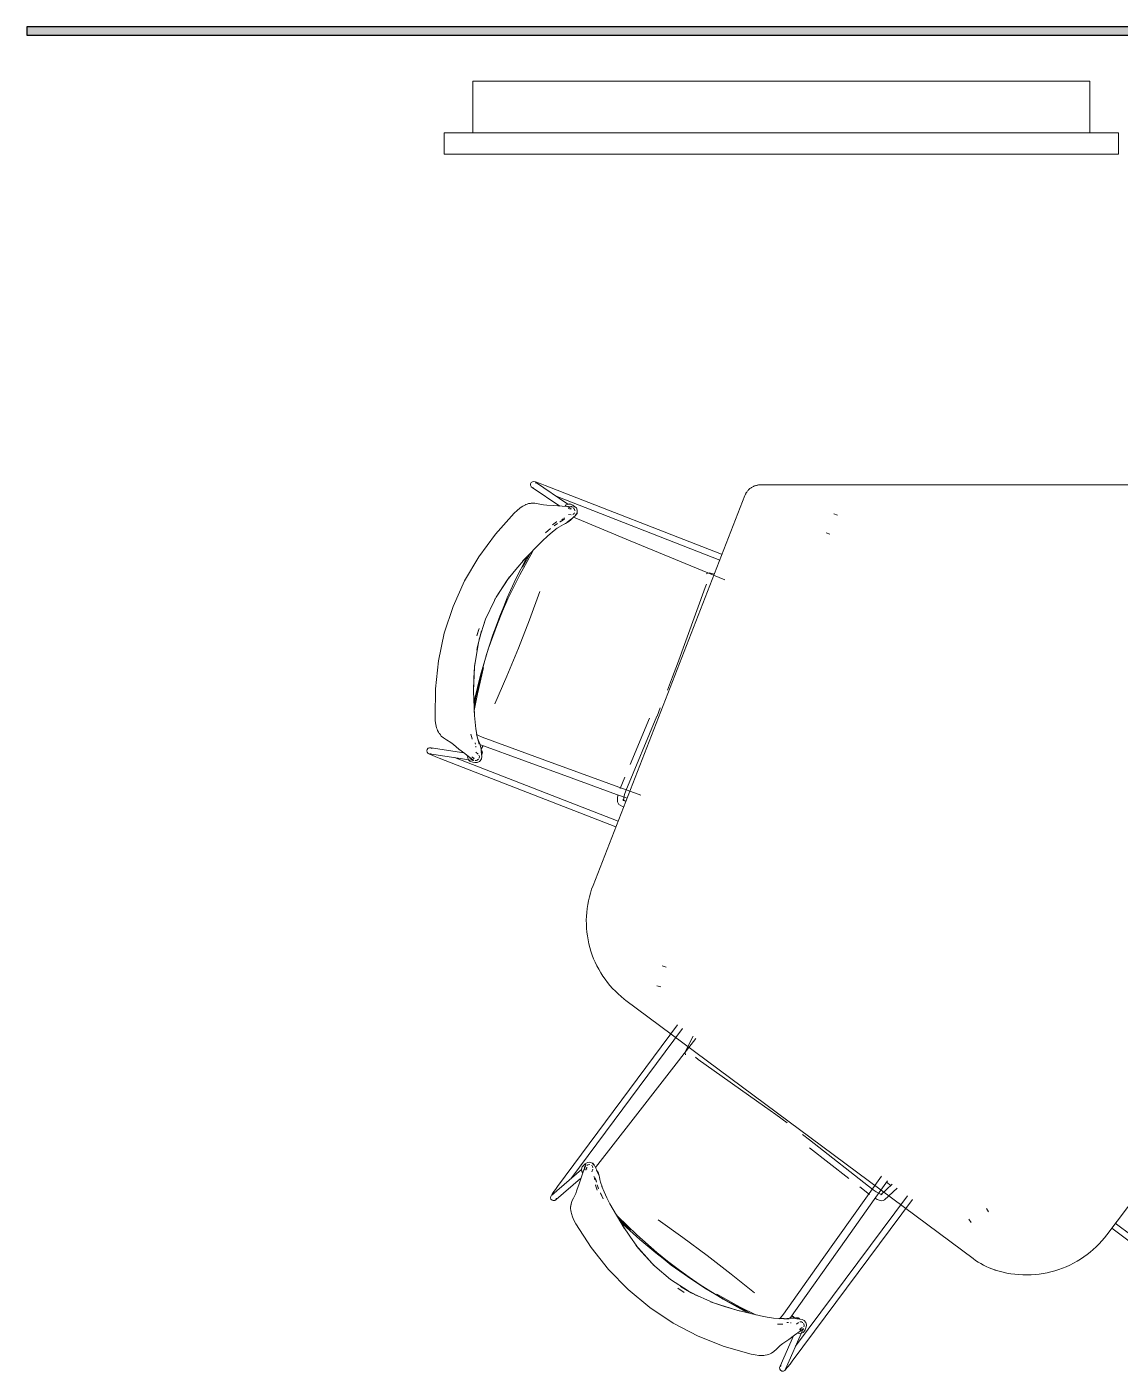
# Model space of a CAD drawing. Header units: millimetres. Extents: x 155927 to 317870, y -36033 to 97293.
# Drawn here: x 162753 to 164699, y 18613 to 21006 of the extents above; entities that cross this region are included whole.
import ezdxf

# ---------------------------------------------------------------- set-up
doc = ezdxf.new("R2010")
doc.units = ezdxf.units.MM
doc.header["$MEASUREMENT"] = 0
for name, color, linetype, lineweight in [('A-WALL-PATT', 7, 'CONTINUOUS', 9), ('E-ELEC-EQPM', 8, 'CONTINUOUS', 9), ('G-IMPT', 8, 'CONTINUOUS', 9), ('I-FURN', 8, 'CONTINUOUS', 9), ('I-WALL', 7, 'CONTINUOUS', 9)]:
    doc.layers.add(name, color=color, linetype=linetype, lineweight=lineweight)

msp = doc.modelspace()

# ---------------------------------------------------------------- hatches: boundary and pattern name
at = {"layer": 'A-WALL-PATT'}
msp.add_hatch(color=256, dxfattribs=at).paths.add_polyline_path([(169268.8, 20990.6), (169283.8, 20990.6), (169283.8, 21005.6), (162752.8, 21005.6), (162752.8, 20990.6), (169104.9, 20990.6)], flags=0)

# ---------------------------------------------------------------- linework, layer by layer
at = {"layer": 'E-ELEC-EQPM'}
for p, q in [((164645.1, 20909.1), (163546.7, 20909.1)), ((163546.7, 20909.1), (163546.7, 20817.2)), ((164645.1, 20909.1), (163546.7, 20909.1)), ((163546.7, 20909.1), (163546.7, 20817.2)), ((164645.1, 20817.2), (164645.1, 20909.1)), ((164645.1, 20817.2), (164645.1, 20909.1)), ((163546.7, 20817.2), (163495.9, 20817.2)), ((163495.9, 20817.2), (163495.9, 20779.1)), ((163495.9, 20817.2), (163495.9, 20779.1)), ((164695.9, 20817.2), (163495.9, 20817.2)), ((164695.9, 20817.2), (164645.1, 20817.2)), ((164695.9, 20779.1), (164695.9, 20817.2)), ((164695.9, 20779.1), (164695.9, 20817.2)), ((163495.9, 20779.1), (164695.9, 20779.1)), ((163495.9, 20779.1), (164695.9, 20779.1))]:
    msp.add_line(p, q, dxfattribs=at)
at = {"layer": 'G-IMPT'}
for p, q in [((163650.8, 20194.6), (163649.5, 20192.2)), ((163652.9, 20196.1), (163650.8, 20194.6)), ((163655.6, 20196.3), (163652.9, 20196.1)), ((163655.6, 20196.3), (163658, 20195.8)), ((163658, 20195.8), (163662.9, 20194.1)), ((163658, 20195.1), (163716, 20156.1)), ((163658, 20195.1), (163659.6, 20193.4)), ((163659.6, 20193.4), (163659.5, 20193.6)), ((163662.9, 20194.1), (163669.7, 20191.7)), ((163649.4, 20190), (163649.5, 20192.2)), ((163649.4, 20190), (163650.4, 20187.6)), ((163650.6, 20187.2), (163650.4, 20187.6)), ((163652.6, 20185.6), (163650.6, 20187.2)), ((163655, 20185.4), (163652.5, 20185.9)), ((163654.8, 20185.4), (163652.5, 20185.9)), ((163701.4, 20152.8), (163652.6, 20185.6)), ((163675.6, 20189.4), (163669.7, 20191.7)), ((163989.4, 20067.2), (163675.6, 20189.4)), ((163695, 20170.2), (163986.5, 20056.7)), ((163630.6, 20149.2), (163625.6, 20145.1)), ((163630.6, 20149.2), (163630.9, 20149.4)), ((163635.8, 20152.7), (163630.9, 20149.4)), ((163635.8, 20152.7), (163638.2, 20154)), ((163640.5, 20155.1), (163638.2, 20154)), ((163640.5, 20155.1), (163641.2, 20155.3)), ((163643.6, 20156.3), (163641.2, 20155.3)), ((163646, 20157), (163643.6, 20156.3)), ((163646, 20157), (163651.9, 20157.8)), ((163650.8, 20157.7), (163646, 20157)), ((163646, 20157), (163646.5, 20157)), ((163646.5, 20157), (163649.4, 20157.5)), ((163649.4, 20157.5), (163651.9, 20157.8)), ((163650.8, 20157.7), (163651.9, 20157.8)), ((163657.2, 20157.7), (163651.9, 20157.8)), ((163663.3, 20156.6), (163657.2, 20157.7)), ((163672.4, 20154.7), (163663.3, 20156.6)), ((163672.4, 20154.7), (163678.3, 20154.2)), ((163678.3, 20154.2), (163690.8, 20153.5)), ((163690.8, 20153.5), (163713, 20152.1)), ((163711.3, 20153.1), (163713.1, 20154.8)), ((163711.3, 20153.1), (163711.3, 20153)), ((163721.6, 20151.5), (163713, 20152.1)), ((163713.1, 20154.8), (163713.3, 20154.9)), ((163716, 20156.1), (163713.3, 20154.9)), ((163713.7, 20155.1), (163716, 20156.1)), ((163713.7, 20155.1), (163715.7, 20156)), ((163723.8, 20150.8), (163715.5, 20151.8)), ((163715.5, 20151.8), (163716.8, 20151.7)), ((163715.7, 20156), (163719.2, 20156.4)), ((163719.5, 20156.3), (163715.7, 20156)), ((163715.7, 20156), (163716, 20156.1)), ((163719.5, 20156.3), (163716, 20156.1)), ((163716.2, 20148.7), (163718.1, 20150.3)), ((163723.8, 20150.8), (163716.8, 20151.7)), ((163722.6, 20147.9), (163716.9, 20148.4)), ((163720.3, 20151.4), (163718.1, 20150.3)), ((163719.5, 20156.3), (163719.2, 20156.4)), ((163722.7, 20151.9), (163719.2, 20151.6)), ((163727.4, 20151), (163719.2, 20151.6)), ((163721.3, 20148.1), (163719.4, 20147.3)), ((163719.4, 20147.3), (163720.7, 20148)), ((163719.5, 20156.3), (163721.2, 20156)), ((163721.3, 20148.1), (163719.9, 20147.6)), ((163722.6, 20147.9), (163719.9, 20147.6)), ((163722.7, 20151.9), (163720.3, 20151.4)), ((163722.3, 20155.4), (163721.2, 20156)), ((163721.3, 20152.5), (163722.9, 20151.4)), ((163727.4, 20151), (163721.6, 20151.5)), ((163724.9, 20154.3), (163722.3, 20155.4)), ((163727.5, 20152.2), (163724.9, 20154.3)), ((163727.1, 20147.6), (163725.9, 20149)), ((163726, 20148.6), (163727.1, 20147.6)), ((163726.1, 20148.6), (163727.1, 20147.6)), ((163727.5, 20152.2), (163731, 20149.4)), ((163728.5, 20144.3), (163727.5, 20147.2)), ((163732.7, 20145.3), (163731, 20149.4)), ((163587.2, 20102.9), (163620.5, 20140.1)), ((163620.5, 20140.1), (163625.6, 20145.1)), ((163688.4, 20119.5), (163695.9, 20124.4)), ((163696.4, 20124.7), (163695.9, 20124.4)), ((163704.8, 20126.6), (163701.8, 20124.5)), ((163702.4, 20124.9), (163701.8, 20124.5)), ((163702.4, 20124.9), (163704.8, 20126.6)), ((163707, 20127.8), (163704.4, 20125.8)), ((163704.9, 20126.2), (163704.4, 20125.8)), ((163707.7, 20130), (163704.9, 20128.5)), ((163707, 20127.8), (163704.9, 20126.2)), ((163709.7, 20130.1), (163706.5, 20127.3)), ((163707, 20127.8), (163706.5, 20127.3)), ((163707, 20127.8), (163709.7, 20130.1)), ((163711.7, 20121.9), (163707.9, 20119.9)), ((163709, 20130.8), (163710.1, 20131.6)), ((163717.7, 20125.4), (163711.7, 20121.9)), ((163714.9, 20123.9), (163719.3, 20127.4)), ((163718.4, 20126.5), (163714.9, 20123.9)), ((163722, 20137), (163717, 20137.5)), ((163720.6, 20127.5), (163717.7, 20125.4)), ((163718.4, 20126.5), (163722.4, 20129.9)), ((163720, 20128), (163722.4, 20129.9)), ((163720.6, 20127.5), (163725.2, 20132.3)), ((163726.5, 20138.7), (163724.5, 20137.7)), ((163730.2, 20136.8), (163725.2, 20132.3)), ((163726, 20133), (163827, 20091)), ((163726.5, 20138.7), (163727.3, 20139.4)), ((163728, 20140.8), (163727.3, 20139.4)), ((163732.3, 20140.9), (163729.7, 20136.5)), ((163732.2, 20139.5), (163729.7, 20136.5)), ((163732.3, 20140.9), (163730.2, 20136.8)), ((163732.2, 20139.5), (163732.7, 20143.8)), ((163732.7, 20143.8), (163732.7, 20145.3)), ((163587.2, 20102.9), (163557.5, 20062.5)), ((163670.8, 20091.1), (163679.6, 20099)), ((163685.2, 20112.7), (163676.2, 20105.1)), ((163676.2, 20105.1), (163684.3, 20112)), ((163679.6, 20099), (163688.4, 20106.8)), ((163685.2, 20112.7), (163684.3, 20112)), ((163696.7, 20113.2), (163688.4, 20106.8)), ((163697.2, 20121.8), (163691.4, 20117.6)), ((163691.4, 20117.6), (163693.3, 20119)), ((163697.2, 20121.8), (163693.3, 20119)), ((163703.7, 20117.5), (163695.9, 20112.7)), ((163696.7, 20113.2), (163695.9, 20112.7)), ((163703.7, 20117.5), (163707.9, 20119.9)), ((163670.8, 20091.1), (163635.5, 20055)), ((163653.3, 20072.4), (163654.3, 20074)), ((163827, 20091), (163995.1, 20021.6)), ((163557.5, 20062.5), (163532.1, 20019.4)), ((163623.1, 20039.9), (163640.2, 20060.1)), ((163623.4, 20023), (163641.7, 20058.6)), ((163630.2, 20030.6), (163653.3, 20072.4)), ((163649.9, 20069.8), (163635.4, 20043.7)), ((163650, 20069.8), (163635.4, 20043.7)), ((163640.2, 20060.1), (163635.5, 20055)), ((163645.5, 20065.3), (163641.7, 20058.6)), ((163612.1, 20026.9), (163588.1, 19990.6)), ((163612.1, 20026.9), (163607.8, 20021)), ((163607.8, 20021), (163612.4, 20026.7)), ((163630.2, 20030.6), (163609.2, 19987.5)), ((163623.1, 20039.9), (163612.4, 20026.7)), ((163962.2, 20031.9), (163964.8, 20033)), ((163964.8, 20033), (163967.3, 20033.6)), ((163976.8, 20031.7), (163967.3, 20033.6)), ((163511.5, 19973.8), (163532.1, 20019.4)), ((163607.8, 20021), (163588.1, 19990.6)), ((163588.4, 19990.4), (163607.8, 20021)), ((163623.4, 20023), (163608, 19989.3)), ((163960.1, 20007.7), (163910.8, 19872)), ((163960.1, 20007.7), (163962.6, 20013.6)), ((163585.2, 19984.8), (163569.5, 19951.3)), ((163585.1, 19984.9), (163588.4, 19990.4)), ((163585.1, 19984.9), (163586.7, 19988)), ((163585.2, 19984.8), (163587, 19988.6)), ((163609.2, 19987.5), (163599.6, 19965.4)), ((163601.8, 19974.2), (163608, 19989.3)), ((163666.1, 20000.5), (163647.4, 19950)), ((163511.5, 19973.8), (163495.8, 19926.4)), ((163588.1, 19939.1), (163594.6, 19956.8)), ((163590.6, 19943.1), (163599.6, 19965.4)), ((163601.8, 19974.2), (163594.6, 19956.8)), ((163553.6, 19922), (163557.8, 19934.9)), ((163556.8, 19931.7), (163553.6, 19922)), ((163556.6, 19909.8), (163562.2, 19930.8)), ((163569.5, 19951.3), (163558.2, 19916)), ((163562.2, 19930.8), (163559.5, 19920.8)), ((163569.5, 19951.3), (163566.9, 19944.3)), ((163569.5, 19951.3), (163566.9, 19944.3)), ((163582.1, 19920.5), (163590.6, 19943.1)), ((163582.5, 19923.8), (163588.1, 19939.1)), ((163627.8, 19899.6), (163647.4, 19950)), ((163485.4, 19877.4), (163495.8, 19926.4)), ((163556.6, 19909.8), (163549.8, 19866.8)), ((163553.9, 19896), (163557, 19909.9)), ((163556.6, 19909.8), (163559.5, 19920.8)), ((163557, 19909.9), (163559.5, 19920.8)), ((163558.2, 19916), (163559.5, 19920.8)), ((163571, 19888.5), (163582.5, 19923.8)), ((163574.3, 19897.8), (163582.1, 19920.5)), ((163553.9, 19896), (163555.3, 19903.1)), ((163560.4, 19849.9), (163571, 19888.5)), ((163574.3, 19897.8), (163560.5, 19851.8)), ((163627.8, 19899.6), (163607.3, 19849.7)), ((163485.4, 19877.4), (163480, 19827.6)), ((163548, 19823.3), (163549.8, 19866.8)), ((163549.8, 19866.8), (163548.4, 19846.2)), ((163548.4, 19846.2), (163549.9, 19866.7)), ((163549.8, 19866.8), (163550.4, 19872.2)), ((163550.4, 19872.2), (163549.9, 19866.7)), ((163554.8, 19818.9), (163565.9, 19865.2)), ((163565.9, 19865.2), (163554.8, 19818.8)), ((163910.8, 19872), (163902.1, 19848.7)), ((163548, 19823.3), (163548.4, 19846.2)), ((163548, 19823.3), (163548.4, 19846.2)), ((163560.5, 19851.8), (163549.3, 19805.4)), ((163551.7, 19811.3), (163560.4, 19849.9)), ((163586.1, 19800.9), (163607.3, 19849.7)), ((163902.1, 19848.7), (163893.2, 19825.2)), ((163480, 19827.6), (163479.4, 19777.5)), ((163548, 19817.1), (163548, 19823.3)), ((163548, 19817.1), (163548, 19823.3)), ((163548, 19823.3), (163549.5, 19779.8)), ((163551.7, 19811.3), (163548.9, 19796.2)), ((163554.8, 19818.9), (163549.2, 19788.6)), ((163549.2, 19788.6), (163554.8, 19818.8)), ((163549.3, 19805.4), (163548.7, 19802.2)), ((163549.1, 19790), (163549.5, 19779.8)), ((163549.1, 19790), (163549.6, 19779.8)), ((163874.6, 19778.9), (163880.5, 19793.5)), ((163479.4, 19777.5), (163479.8, 19770.6)), ((163479.8, 19770.6), (163480.7, 19764.2)), ((163480.8, 19763.8), (163480.7, 19764.2)), ((163480.8, 19763.8), (163482.1, 19758.1)), ((163550.7, 19768), (163549.6, 19779.8)), ((163550.7, 19768), (163552, 19756.3)), ((163819.1, 19645.6), (163874.4, 19778.8)), ((163819.1, 19645.9), (163874.4, 19778.8)), ((163827, 19692.8), (163861.1, 19774.9)), ((163482.1, 19758.1), (163483, 19755.5)), ((163484, 19753.1), (163483, 19755.5)), ((163485.5, 19750.2), (163484, 19753.1)), ((163486.8, 19748), (163485.5, 19750.2)), ((163486.8, 19748), (163487.1, 19747.7)), ((163487.1, 19747.7), (163488.9, 19745.3)), ((163490.6, 19743.4), (163488.9, 19745.3)), ((163490.6, 19743.4), (163494.5, 19739.9)), ((163499.7, 19736.7), (163494.5, 19739.9)), ((163545.5, 19738.2), (163543.3, 19747)), ((163552, 19756.3), (163553.7, 19746)), ((163553.3, 19746.4), (163555.7, 19744.8)), ((163555.9, 19738.1), (163553.5, 19746.9)), ((163553.5, 19746.9), (163553.7, 19746)), ((163555.7, 19744.8), (163563.4, 19741.3)), ((163563.4, 19741.3), (163675.1, 19700.7)), ((163465.5, 19719.7), (163464.8, 19717.1)), ((163465.5, 19714.5), (163464.8, 19717.1)), ((163465.5, 19719.7), (163466.9, 19721.4)), ((163467.4, 19721.6), (163466.9, 19721.4)), ((163467.4, 19721.6), (163469.7, 19722.6)), ((163469.7, 19722.6), (163469.3, 19722.5)), ((163472.3, 19722.5), (163469.7, 19722.6)), ((163474.2, 19721), (163472, 19722.3)), ((163474, 19721.2), (163472, 19722.3)), ((163472.3, 19722.5), (163530.6, 19713.6)), ((163499.7, 19736.7), (163507.8, 19731.8)), ((163507.8, 19731.8), (163512.4, 19728.2)), ((163522.1, 19720.3), (163512.4, 19728.2)), ((163532.4, 19712.1), (163522.1, 19720.3)), ((163545.7, 19737.7), (163545.5, 19738.2)), ((163550.8, 19731.5), (163551, 19730.8)), ((163551.4, 19728.9), (163551, 19730.8)), ((163551.8, 19725.3), (163551.8, 19723.8)), ((163557.8, 19729), (163555.6, 19738.7)), ((163557.4, 19733.5), (163555.6, 19738.7)), ((163557.8, 19729), (163555.9, 19738.1)), ((163557.4, 19733.5), (163558.9, 19729.4)), ((163561, 19722.8), (163558.9, 19729.4)), ((163558.9, 19728.4), (163721.5, 19669.2)), ((163561.7, 19719.2), (163561, 19722.8)), ((163561.6, 19719.6), (163564.6, 19726.3)), ((163561.6, 19719.6), (163564.6, 19726.3)), ((163564.9, 19726.2), (163561.7, 19718.8)), ((163561.7, 19719.2), (163562, 19713.9)), ((163562.8, 19706.7), (163561.8, 19716.1)), ((163562, 19713.9), (163561.8, 19716.1)), ((163467.2, 19712.5), (163465.5, 19714.5)), ((163469.4, 19711.3), (163467.2, 19712.5)), ((163474.1, 19709.2), (163469.4, 19711.3)), ((163469.8, 19711.8), (163472.2, 19712)), ((163543.8, 19700.6), (163469.8, 19711.8)), ((163471.9, 19711.9), (163472.2, 19712)), ((163480.8, 19706.4), (163474.1, 19709.2)), ((163480.8, 19706.4), (163486.6, 19704.1)), ((163801.4, 19581.5), (163486.6, 19704.1)), ((163805.4, 19591.7), (163513.9, 19705.1)), ((163541.9, 19704.3), (163532.4, 19712.1)), ((163537.5, 19706.7), (163537.5, 19706.8)), ((163537.7, 19704.2), (163537.5, 19706.8)), ((163537.5, 19706.8), (163537.7, 19704)), ((163537.5, 19706.7), (163537.7, 19704)), ((163537.7, 19704.2), (163537.7, 19704)), ((163538.8, 19701.6), (163537.7, 19704)), ((163538.8, 19701.6), (163538.9, 19701.3)), ((163541.1, 19698.9), (163538.9, 19701.3)), ((163541.4, 19698.8), (163541.1, 19698.9)), ((163546.2, 19700.9), (163541.4, 19704.8)), ((163548.3, 19699.9), (163541.4, 19704.8)), ((163541.4, 19698.8), (163542.8, 19697.9)), ((163541.9, 19704.3), (163548.3, 19699.9)), ((163546.7, 19696.6), (163542.8, 19697.9)), ((163544.3, 19702.4), (163546.2, 19700.9)), ((163544.3, 19702.4), (163546.7, 19699.9)), ((163549.4, 19702.9), (163544.8, 19706.4)), ((163545.3, 19701.8), (163546.7, 19699.9)), ((163547.2, 19700.1), (163545.3, 19700.4)), ((163546.7, 19696.6), (163550, 19696.4)), ((163547.6, 19704.9), (163548.2, 19703.6)), ((163547.6, 19704.9), (163547.9, 19704.1)), ((163549.4, 19702.9), (163547.8, 19704.6)), ((163548.2, 19703.6), (163547.8, 19704.6)), ((163554.5, 19696.1), (163550, 19696.4)), ((163551, 19699.9), (163552.8, 19700.1)), ((163551.5, 19700.1), (163552.8, 19700.1)), ((163556.2, 19711.4), (163552.3, 19714.4)), ((163556.5, 19701.8), (163553.5, 19700.1)), ((163554.5, 19696.1), (163558.6, 19698)), ((163555.2, 19701.2), (163556.9, 19702.3)), ((163555.2, 19701.2), (163555.8, 19701.5)), ((163556.9, 19702.3), (163555.8, 19701.5)), ((163558.4, 19707.1), (163557.6, 19709.4)), ((163558.1, 19703.9), (163558.2, 19704.5)), ((163558.5, 19706.4), (163558.2, 19704.5)), ((163558.4, 19707.1), (163558.5, 19706.4)), ((163558.6, 19698), (163559.5, 19699.1)), ((163559.5, 19699.1), (163562.1, 19702.6)), ((163562.8, 19706.7), (163562.1, 19702.6)), ((163846, 19638), (163675.1, 19700.7)), ((163802.7, 19639.5), (163721.5, 19669.2)), ((163809.1, 19649.9), (163817.6, 19670.4)), ((163819.1, 19645.6), (163817, 19639.6)), ((163821.6, 19632.6), (163802.7, 19639.5)), ((163804.5, 19634.5), (163804.2, 19628.6)), ((163804.2, 19628.6), (163804.3, 19626.3)), ((163805.5, 19623.8), (163804.3, 19626.3)), ((163805.5, 19638.6), (163804.5, 19634.5)), ((163806.9, 19621.6), (163805.5, 19623.8)), ((163806.9, 19621.6), (163815.4, 19616.5)), ((163813.7, 19630.2), (163815.2, 19628.6)), ((163813.7, 19630.2), (163819.4, 19626.8)), ((163815.2, 19628.6), (163814.4, 19630.3)), ((163815, 19628), (163814.4, 19630.3)), ((163815.3, 19632.8), (163815, 19628)), ((163817, 19639.6), (163815.3, 19632.8)), ((163911.3, 19229.2), (163697.3, 18941.5)), ((163721, 18955.1), (163920.1, 19222.7)), ((163832.3, 19061.5), (163943.8, 19205.1)), ((163938.7, 19208.9), (163924.9, 19181.5)), ((163924.8, 19178.9), (163924.9, 19181.5)), ((163925.1, 19176.1), (163924.8, 19178.9)), ((163948, 19167.7), (163942.9, 19171.6)), ((163948, 19167.7), (164065.7, 19084.2)), ((164065.7, 19084.2), (164085.9, 19069.6)), ((164085.9, 19069.6), (164106.1, 19054.8)), ((163765, 18975.2), (163832.3, 19061.5)), ((164145.9, 19024.5), (164133.4, 19034.2)), ((164259.7, 18935.8), (164146, 19024.4)), ((164259.4, 18935.8), (164146, 19024.4)), ((164216.2, 18955.9), (164146.1, 19010.5)), ((163740.8, 18975.1), (163740.1, 18971.3)), ((163740.8, 18975.1), (163740.1, 18971.6)), ((163740.1, 18971.3), (163740.7, 18974.8)), ((163740.8, 18975.1), (163740.7, 18974.8)), ((163740.8, 18975.1), (163741.6, 18976.6)), ((163742.4, 18977.6), (163741.6, 18976.6)), ((163744.2, 18979.7), (163742.4, 18977.6)), ((163746, 18975.8), (163743.2, 18967.7)), ((163747.3, 18977.8), (163744.1, 18970)), ((163746.9, 18981.7), (163744.2, 18979.7)), ((163747.3, 18977.8), (163744.6, 18971.2)), ((163745, 18975.8), (163746.5, 18977)), ((163748.1, 18981.3), (163745.3, 18973.6)), ((163746, 18977), (163745.3, 18973.6)), ((163746, 18977), (163745.8, 18974.6)), ((163745.8, 18974.6), (163746.2, 18972.1)), ((163748.1, 18981.3), (163746, 18975.8)), ((163746.9, 18981.7), (163750.6, 18984.3)), ((163749.8, 18975.8), (163747.8, 18970.5)), ((163749.2, 18974.7), (163749.3, 18973.2)), ((163749.2, 18974.7), (163749.5, 18972.6)), ((163749.5, 18972.6), (163749.2, 18974)), ((163749.8, 18975.8), (163749.3, 18973.2)), ((163751.2, 18980.1), (163749.6, 18979.2)), ((163750.1, 18979.4), (163751.2, 18980.1)), ((163755, 18984.9), (163750.6, 18984.3)), ((163754.8, 18980.6), (163751.8, 18980.4)), ((163756.4, 18984.5), (163755, 18984.9)), ((163760.4, 18982.9), (163756.4, 18984.5)), ((163758.1, 18979.1), (163759.2, 18978.1)), ((163759.1, 18983.3), (163762.6, 18979.7)), ((163759.1, 18983.3), (163762.5, 18980.2)), ((163759.7, 18977.1), (163759.2, 18978.1)), ((163759.7, 18977.1), (163760.1, 18974.9)), ((163760.4, 18982.9), (163762.6, 18979.7)), ((163762.5, 18980.2), (163765.5, 18974.2)), ((163768.9, 18968.5), (163765.5, 18974.2)), ((163687.2, 18926.1), (163740.2, 18971.6)), ((163738.6, 18955.9), (163694.9, 18918.3)), ((163736, 18946.6), (163743.2, 18967.7)), ((163740.5, 18969.1), (163740.1, 18971.6)), ((163740.1, 18971.3), (163740.1, 18971.6)), ((163740.1, 18971.6), (163740.5, 18968.7)), ((163740.5, 18969.1), (163740.1, 18971.3)), ((163740.6, 18968.5), (163740.5, 18968.7)), ((163741.8, 18966.3), (163740.6, 18968.5)), ((163741.8, 18966.3), (163741.9, 18966.2)), ((163744.1, 18970), (163744.6, 18971.2)), ((163760.2, 18972.4), (163758.4, 18967.7)), ((163762.7, 18958.2), (163762.2, 18959.5)), ((163763.1, 18956.7), (163763.8, 18953.6)), ((163765.1, 18955.4), (163763.5, 18958.7)), ((163763.5, 18958.7), (163765.3, 18954.8)), ((163765.1, 18955.4), (163765.3, 18954.8)), ((163765.1, 18955.4), (163766, 18953)), ((163765.1, 18955.4), (163766.2, 18952.4)), ((163766.6, 18950.2), (163765.6, 18953)), ((163765.6, 18953), (163766.8, 18949.6)), ((163766, 18953), (163766.2, 18952.4)), ((163766.6, 18950.2), (163766.8, 18949.6)), ((163769.3, 18966), (163767.1, 18970.8)), ((163770.9, 18962), (163767.1, 18970.8)), ((163768.9, 18968.5), (163770.2, 18965.1)), ((163769.3, 18966), (163770.9, 18962)), ((163770.2, 18965.1), (163772, 18958.4)), ((163772, 18958.4), (163772.8, 18954.2)), ((163774, 18949.5), (163772.8, 18954.2)), ((163774, 18949.5), (163776.7, 18940.8)), ((164274.1, 18959.7), (164168.4, 18811.4)), ((164284.9, 18951.7), (164261.2, 18918.3)), ((164291.1, 18943.5), (164283, 18949.5)), ((163685.3, 18924), (163686.5, 18926.2)), ((163686.5, 18926.2), (163689.4, 18930.5)), ((163687.2, 18926.1), (163689.2, 18927.1)), ((163689.2, 18927.1), (163689, 18927.1)), ((163689.4, 18930.5), (163693.6, 18936.4)), ((163697.3, 18941.5), (163693.6, 18936.4)), ((163729.9, 18929.2), (163725.7, 18920.9)), ((163729.9, 18929.2), (163731.9, 18934.8)), ((163731.9, 18934.8), (163736, 18946.6)), ((163765.2, 18944.5), (163765.3, 18943.9)), ((163768.1, 18935.3), (163765.3, 18943.9)), ((163768.3, 18944.4), (163770.7, 18937.7)), ((163768.3, 18944.4), (163769.9, 18939.9)), ((163770.7, 18937.7), (163769.9, 18939.9)), ((163773.8, 18930.4), (163778.8, 18919.8)), ((163773.8, 18930.4), (163774.2, 18929.4)), ((163778.8, 18919.8), (163774.2, 18929.4)), ((163776.4, 18941.6), (163776.7, 18940.8)), ((163776.4, 18941.6), (163780.4, 18932)), ((163785.5, 18921.4), (163780.4, 18932)), ((164252.9, 18927.2), (164235.4, 18940.9)), ((164259.7, 18935.8), (164264.9, 18932.1)), ((164264.9, 18932.1), (164271, 18928.7)), ((164271, 18928.7), (164275.6, 18927.2)), ((164273.1, 18926.5), (164293.2, 18945.5)), ((164273.1, 18926.5), (164275, 18927.5)), ((164275, 18927.5), (164273.2, 18927.1)), ((164275.6, 18927.2), (164273.2, 18927.1)), ((164279.6, 18917.6), (164302.1, 18938.9)), ((163685.3, 18924), (163684.9, 18921.4)), ((163684.9, 18921.4), (163685.7, 18918.9)), ((163685.7, 18918.9), (163687.7, 18917.1)), ((163689.8, 18916.4), (163687.7, 18917.1)), ((163689.8, 18916.4), (163692.4, 18916.7)), ((163692.8, 18916.8), (163692.4, 18916.7)), ((163694.9, 18918.3), (163692.8, 18916.8)), ((163695.7, 18920.6), (163694.6, 18918.3)), ((163695.7, 18920.3), (163694.6, 18918.3)), ((163720.7, 18904.3), (163721.5, 18910.3)), ((163721.3, 18909.2), (163720.7, 18904.3)), ((163720.7, 18904.3), (163720.8, 18904.8)), ((163720.7, 18904.3), (163720.8, 18901.9)), ((163720.8, 18904.8), (163721.1, 18907.8)), ((163720.8, 18901.9), (163721.1, 18899.3)), ((163721.1, 18907.8), (163721.5, 18910.3)), ((163721.3, 18909.2), (163721.5, 18910.3)), ((163723, 18915.4), (163721.5, 18910.3)), ((163725.7, 18920.9), (163723, 18915.4)), ((163790.8, 18910.8), (163785.5, 18921.4)), ((163790.8, 18910.8), (163816.2, 18867.2)), ((164329.2, 18918.4), (164115.2, 18630.6)), ((164320.5, 18924.9), (164121.4, 18657.2)), ((164261.2, 18918.3), (164211.1, 18847.8)), ((164262.9, 18920.7), (164266.5, 18918.7)), ((164266.5, 18918.7), (164272.1, 18916.8)), ((164272.1, 18916.8), (164274.4, 18916.3)), ((164277.1, 18916.8), (164274.4, 18916.3)), ((164279.6, 18917.6), (164277.1, 18916.8)), ((163721.1, 18898.6), (163721.1, 18899.3)), ((163721.1, 18898.6), (163721.5, 18896)), ((163722.1, 18893.4), (163721.5, 18896)), ((163722.1, 18893.4), (163724, 18887.8)), ((163724.2, 18887.4), (163724, 18887.8)), ((163724.2, 18887.4), (163726.8, 18881.5)), ((163730.2, 18875.3), (163726.8, 18881.5)), ((163804.2, 18888.9), (163802.4, 18890.9)), ((163838.4, 18855.6), (163804.2, 18888.9)), ((163805.8, 18885.1), (163827.2, 18864.1)), ((163805.8, 18885.1), (163827.2, 18864.1)), ((163809, 18879.6), (163814.5, 18874.1)), ((163876.9, 18882.2), (163920.7, 18850.9)), ((163757.3, 18833.3), (163730.2, 18875.3)), ((163827.6, 18851.3), (163812.6, 18873.1)), ((163812.6, 18873.1), (163816.2, 18867.2)), ((163843.9, 18847.1), (163814.5, 18874.1)), ((163838.4, 18855.6), (163874.4, 18824)), ((164684, 18867.4), (164964.4, 18656.1)), ((164950.9, 18679.9), (164690.3, 18876.3)), ((163757.3, 18833.3), (163788.4, 18794)), ((163827.6, 18851.3), (163837.5, 18837.4)), ((163837.2, 18837.2), (163841.7, 18831.5)), ((163837.2, 18837.2), (163865.8, 18804.4)), ((163841.7, 18831.5), (163837.5, 18837.4)), ((163866.1, 18804.7), (163841.7, 18831.5)), ((163841.7, 18831.5), (163865.8, 18804.4)), ((163843.9, 18847.1), (163872.4, 18823.3)), ((163964.1, 18818.6), (163920.7, 18850.9)), ((164110.9, 18706.8), (164211.1, 18847.8)), ((163885.3, 18813.3), (163872.4, 18823.3)), ((163874.4, 18824), (163893.2, 18808.9)), ((163885.3, 18813.3), (163900.1, 18801.7)), ((163912.3, 18794.2), (163893.2, 18808.9)), ((163964.1, 18818.6), (164006.8, 18785.6)), ((164099.6, 18714.5), (164168.4, 18811.4)), ((163788.4, 18794), (163823.2, 18758)), ((163870.5, 18800), (163866.1, 18804.7)), ((163870.6, 18800.1), (163866.6, 18803.7)), ((163870.5, 18800), (163868, 18802.4)), ((163870.6, 18800.1), (163898.8, 18776.1)), ((163915.5, 18790.8), (163900.1, 18801.7)), ((163931.8, 18780.1), (163912.3, 18794.2)), ((163928.8, 18781.3), (163915.5, 18790.8)), ((164048.2, 18752.2), (164006.8, 18785.6)), ((163898.8, 18776.1), (163929.8, 18755.9)), ((163898.8, 18776.1), (163904.9, 18771.7)), ((163898.8, 18776.1), (163904.9, 18771.7)), ((163922.8, 18753), (163911.5, 18760.5)), ((163914.3, 18758.6), (163922.8, 18753)), ((163935.4, 18752.6), (163916.6, 18763.6)), ((163916.6, 18763.6), (163925.5, 18758.4)), ((163929.8, 18755.9), (163925.5, 18758.4)), ((163935.4, 18752.6), (163925.5, 18758.4)), ((163935.4, 18753.1), (163925.5, 18758.4)), ((163959.8, 18760.9), (163928.8, 18781.3)), ((163951.7, 18766.5), (163931.8, 18780.1)), ((163951.7, 18766.5), (163992.3, 18741.1)), ((163994.1, 18740.5), (163959.8, 18760.9)), ((163861.7, 18726.2), (163823.2, 18758)), ((163947.9, 18746.4), (163935.4, 18753.1)), ((163935.4, 18752.6), (163975, 18734.7)), ((163947.9, 18746.4), (163941.4, 18749.6)), ((163975, 18734.7), (163970, 18736.6)), ((163970, 18736.6), (163975.1, 18734.8)), ((164016.5, 18721.4), (163975, 18734.7)), ((163975, 18734.7), (163994.5, 18727.9)), ((163994.5, 18727.9), (163975.1, 18734.8)), ((164022.6, 18726.8), (163980.9, 18749.8)), ((163980.9, 18749.8), (164022.7, 18726.8)), ((163992.3, 18741.1), (164034.1, 18718)), ((164029.1, 18721.8), (163994.1, 18740.5)), ((163861.7, 18726.2), (163903.3, 18698.5)), ((164016.5, 18721.4), (163994.5, 18727.9)), ((164016.5, 18721.5), (163994.5, 18727.9)), ((164022.4, 18719.7), (164016.5, 18721.5)), ((164022.4, 18719.7), (164016.5, 18721.4)), ((164016.5, 18721.4), (164058.9, 18711.4)), ((164022.6, 18726.8), (164050.3, 18713.4)), ((164050.3, 18713.4), (164022.7, 18726.8)), ((164029.1, 18721.8), (164042.9, 18715.1)), ((164034.1, 18718), (164037, 18716.5)), ((164048.9, 18713.7), (164058.9, 18711.4)), ((164048.9, 18713.7), (164058.9, 18711.4)), ((164070.5, 18709.3), (164058.9, 18711.4)), ((164094.3, 18708), (164099.6, 18714.5)), ((164120.1, 18707.1), (164114.4, 18711.7)), ((164114.6, 18712), (164120.9, 18706.9)), ((164120, 18707.1), (164115.2, 18711)), ((163947.7, 18675.5), (163903.3, 18698.5)), ((164070.5, 18709.3), (164082.2, 18707.5)), ((164082.2, 18707.5), (164092.6, 18706.4)), ((164097.9, 18696.5), (164088.9, 18696.7)), ((164100.8, 18706.5), (164091.7, 18706.5)), ((164091.7, 18706.5), (164092.6, 18706.4)), ((164092, 18706.1), (164094.3, 18708)), ((164098.5, 18696.5), (164097.9, 18696.5)), ((164105.6, 18706.7), (164100.1, 18706.3)), ((164110.1, 18705.9), (164100.1, 18706.3)), ((164110.1, 18705.9), (164100.8, 18706.5)), ((164105.6, 18706.7), (164109.9, 18707.1)), ((164105.8, 18699.8), (164106.5, 18699.8)), ((164108.4, 18699.7), (164106.5, 18699.8)), ((164116.8, 18707.3), (164109.9, 18707.1)), ((164112, 18699.2), (164113.4, 18698.8)), ((164120.5, 18707), (164116.8, 18707.3)), ((164120.5, 18707), (164125.7, 18705.9)), ((164126.6, 18699.7), (164122.7, 18696.7)), ((164132.9, 18704.8), (164123.5, 18706.3)), ((164125.7, 18705.9), (164123.5, 18706.3)), ((164133, 18690.8), (164128.4, 18687.3)), ((164128.8, 18686.6), (164130.4, 18686.4)), ((164131.3, 18700.7), (164128.9, 18700.5)), ((164135.5, 18689), (164129.1, 18683.6)), ((164134, 18687.2), (164129.1, 18683.6)), ((164129.6, 18684), (164135.5, 18689)), ((164130.5, 18689.7), (164132, 18689.9)), ((164130.5, 18689.7), (164131.5, 18689.7)), ((164133, 18690.8), (164130.9, 18689.7)), ((164132, 18689.9), (164130.9, 18689.7)), ((164131.3, 18700.7), (164132, 18700.6)), ((164132, 18700.6), (164133.8, 18699.8)), ((164132.1, 18685.9), (164135.2, 18687.5)), ((164132.1, 18685.9), (164134, 18687.2)), ((164132.9, 18686.6), (164132.2, 18686.5)), ((164132.9, 18704.8), (164136.6, 18703)), ((164132.9, 18686.6), (164135.2, 18687.5)), ((164134.3, 18699.5), (164133.8, 18699.8)), ((164135.1, 18688), (164134.3, 18686.2)), ((164136.2, 18696), (164135.5, 18697.9)), ((164135.5, 18697.9), (164136, 18696.6)), ((164135.9, 18697.4), (164136.7, 18694.1)), ((164136.2, 18696), (164136, 18696.6)), ((164138.3, 18686.6), (164136.1, 18683.2)), ((164136.2, 18692.2), (164136.6, 18693.4)), ((164136.2, 18691.6), (164136.6, 18693.4)), ((164139.3, 18699.6), (164136.6, 18703)), ((164138.3, 18686.6), (164139.4, 18689.8)), ((164140.1, 18698.4), (164139.3, 18699.6)), ((164140.9, 18694), (164139.4, 18689.8)), ((164140.9, 18694), (164140.1, 18698.4)), ((163947.7, 18675.5), (163994.3, 18657)), ((164093.7, 18621.7), (164117.7, 18675.6)), ((164109, 18669.2), (164098.8, 18661.9)), ((164133.9, 18685.3), (164103.3, 18616.5)), ((164119.6, 18676.9), (164109, 18669.2)), ((164129.6, 18684), (164119.6, 18676.9)), ((164126.1, 18680.4), (164126, 18680.5)), ((164128.6, 18679.9), (164126, 18680.5)), ((164126, 18680.5), (164128.8, 18679.9)), ((164126.1, 18680.4), (164128.8, 18679.9)), ((164128.6, 18679.9), (164128.8, 18679.9)), ((164131.4, 18680.3), (164128.8, 18679.9)), ((164131.4, 18680.3), (164131.7, 18680.3)), ((164134.6, 18681.8), (164131.7, 18680.3)), ((164134.8, 18682), (164134.6, 18681.8)), ((164134.8, 18682), (164136.1, 18683.2)), ((163994.3, 18657), (164042.5, 18643.2)), ((164042.5, 18643.2), (164049.3, 18641.7)), ((164049.3, 18641.7), (164055.7, 18640.8)), ((164056, 18640.8), (164055.7, 18640.8)), ((164056, 18640.8), (164061.9, 18640.6)), ((164061.9, 18640.6), (164064.6, 18640.8)), ((164067.2, 18641.1), (164064.6, 18640.8)), ((164070.5, 18641.8), (164067.2, 18641.1)), ((164072.8, 18642.4), (164070.5, 18641.8)), ((164072.8, 18642.4), (164073.3, 18642.6)), ((164073.3, 18642.6), (164076.1, 18643.8)), ((164078.4, 18644.9), (164076.1, 18643.8)), ((164078.4, 18644.9), (164082.8, 18647.8)), ((164087.2, 18651.9), (164082.8, 18647.8)), ((164087.2, 18651.9), (164094.1, 18658.4)), ((164094.1, 18658.4), (164098.8, 18661.9)), ((164093.7, 18621.7), (164092.8, 18619.2)), ((164093.2, 18616.7), (164092.8, 18619.2)), ((164092.8, 18619.2), (164092.9, 18618.8)), ((164093.2, 18616.7), (164093.3, 18616.3)), ((164094.6, 18614.4), (164093.3, 18616.3)), ((164095.6, 18623.1), (164093.7, 18621.4)), ((164095.4, 18623), (164093.7, 18621.4)), ((164103.6, 18615.9), (164101.9, 18614.2)), ((164103.3, 18616.5), (164103.7, 18618.8)), ((164106.9, 18619.9), (164103.6, 18615.9)), ((164103.8, 18618.5), (164103.7, 18618.8)), ((164111.4, 18625.6), (164106.9, 18619.9)), ((164111.4, 18625.6), (164115.2, 18630.6)), ((164094.6, 18614.4), (164096.9, 18613.1)), ((164099.5, 18613), (164096.9, 18613.1)), ((164101.9, 18614.2), (164099.5, 18613))]:
    msp.add_line(p, q, dxfattribs=at)
at = {"layer": 'I-FURN'}
for p, q in [((164031, 20171.4), (163760.7, 19477.1)), ((164031.4, 20172.5), (164031, 20171.4)), ((164031.9, 20173.6), (164031.4, 20172.5)), ((164032.5, 20174.6), (164031.9, 20173.6)), ((164033, 20175.7), (164032.5, 20174.6)), ((164033.7, 20176.7), (164033, 20175.7)), ((164034.3, 20177.7), (164033.7, 20176.7)), ((164035.1, 20178.7), (164034.3, 20177.7)), ((164035.8, 20179.6), (164035.1, 20178.7)), ((164036.6, 20180.5), (164035.8, 20179.6)), ((164037.4, 20181.4), (164036.6, 20180.5)), ((164038.3, 20182.3), (164037.4, 20181.4)), ((164039.1, 20183.1), (164038.3, 20182.3)), ((164040.1, 20183.8), (164039.1, 20183.1)), ((164041, 20184.6), (164040.1, 20183.8)), ((164042, 20185.3), (164041, 20184.6)), ((164043, 20185.9), (164042, 20185.3)), ((164044, 20186.5), (164043, 20185.9)), ((164045.1, 20187.1), (164044, 20186.5)), ((164046.1, 20187.7), (164045.1, 20187.1)), ((164047.2, 20188.1), (164046.1, 20187.7)), ((164048.4, 20188.6), (164047.2, 20188.1)), ((164049.5, 20189), (164048.4, 20188.6)), ((164050.6, 20189.3), (164049.5, 20189)), ((164051.8, 20189.6), (164050.6, 20189.3)), ((164053, 20189.9), (164051.8, 20189.6)), ((164054.1, 20190.1), (164053, 20189.9)), ((164055.3, 20190.3), (164054.1, 20190.1)), ((164056.5, 20190.4), (164055.3, 20190.3)), ((164057.7, 20190.5), (164056.5, 20190.4)), ((164058.9, 20190.5), (164057.7, 20190.5)), ((165012.4, 20190.5), (164058.9, 20190.5)), ((164189.1, 20138.9), (164195.8, 20136.3)), ((164175.5, 20105.2), (164182.2, 20102.5)), ((163562.7, 19717.6), (163561.8, 19716.4)), ((163562.7, 19717.6), (163561.9, 19715.2)), ((163562.7, 19717.6), (163561.9, 19715.7)), ((163562.7, 19717.6), (163561.9, 19716.1)), ((163562.7, 19717.6), (163562.1, 19714.8)), ((163562.7, 19717.6), (163563.2, 19716.6)), ((163562.7, 19717.6), (163563.2, 19712)), ((163563.2, 19716.6), (163563.6, 19715.4)), ((163563.2, 19712), (163563.2, 19716.6)), ((163563.2, 19712), (163563.6, 19715.4)), ((163563.7, 19714.3), (163563.6, 19715.4)), ((163562.1, 19710.8), (163563.2, 19712)), ((163563.2, 19712), (163563.7, 19714.3)), ((163563.2, 19712), (163563.6, 19713.1)), ((163563.6, 19713.1), (163563.7, 19714.3)), ((163760.7, 19477.1), (163758.2, 19470.6)), ((163754.2, 19457.1), (163752.6, 19450.3)), ((163756.1, 19463.9), (163754.2, 19457.1)), ((163758.2, 19470.6), (163756.1, 19463.9)), ((163749.4, 19429.5), (163748.9, 19422.5)), ((163750.2, 19436.5), (163749.4, 19429.5)), ((163751.3, 19443.4), (163750.2, 19436.5)), ((163752.6, 19450.3), (163751.3, 19443.4)), ((163748.9, 19422.5), (163748.7, 19415.5)), ((163748.7, 19415.5), (163748.8, 19408.5)), ((163748.8, 19408.5), (163749.1, 19401.5)), ((163749.1, 19401.5), (163749.7, 19394.5)), ((163749.7, 19394.5), (163750.6, 19387.6)), ((163750.6, 19387.6), (163751.8, 19380.7)), ((163751.8, 19380.7), (163753.3, 19373.8)), ((163753.3, 19373.8), (163755, 19367)), ((163755, 19367), (163757, 19360.3)), ((163757, 19360.3), (163759.3, 19353.6)), ((163759.3, 19353.6), (163761.8, 19347.1)), ((163761.8, 19347.1), (163764.6, 19340.7)), ((163764.6, 19340.7), (163767.6, 19334.3)), ((163767.6, 19334.3), (163770.9, 19328.2)), ((163883.9, 19334.1), (163890.8, 19332.2)), ((163770.9, 19328.2), (163774.4, 19322.1)), ((163774.4, 19322.1), (163778.2, 19316.2)), ((163778.2, 19316.2), (163782.2, 19310.4)), ((163782.2, 19310.4), (163786.5, 19304.9)), ((163786.5, 19304.9), (163790.9, 19299.4)), ((163790.9, 19299.4), (163795.6, 19294.2)), ((163795.6, 19294.2), (163800.5, 19289.2)), ((163800.5, 19289.2), (163805.5, 19284.3)), ((163881.3, 19297.1), (163874.4, 19298.9)), ((164675.3, 18855.6), (165008.2, 19297.4)), ((163805.5, 19284.3), (163810.8, 19279.7)), ((163810.8, 19279.7), (163816.2, 19275.3)), ((163816.2, 19275.3), (163819.4, 19272.9)), ((163819.4, 19272.9), (164437.3, 18813.3)), ((164464.7, 18896.4), (164461, 18902.5)), ((164433.6, 18877.6), (164429.9, 18883.7)), ((164671.1, 18850.3), (164675.3, 18855.6)), ((164651.3, 18829.6), (164656.5, 18834.4)), ((164656.5, 18834.4), (164661.6, 18839.5)), ((164661.6, 18839.5), (164666.4, 18844.8)), ((164666.4, 18844.8), (164671.1, 18850.3)), ((164437.3, 18813.3), (164441.7, 18810.1)), ((164441.7, 18810.1), (164446.3, 18807.1)), ((164446.3, 18807.1), (164451, 18804.3)), ((164616, 18805), (164622.3, 18808.5)), ((164622.3, 18808.5), (164628.4, 18812.3)), ((164628.4, 18812.3), (164634.4, 18816.2)), ((164634.4, 18816.2), (164640.2, 18820.5)), ((164640.2, 18820.5), (164645.8, 18824.9)), ((164645.8, 18824.9), (164651.3, 18829.6)), ((164451, 18804.3), (164455.8, 18801.7)), ((164455.8, 18801.7), (164460.7, 18799.3)), ((164460.7, 18799.3), (164465.7, 18797)), ((164465.7, 18797), (164470.8, 18795)), ((164470.8, 18795), (164475.9, 18793.2)), ((164475.9, 18793.2), (164476.8, 18792.9)), ((164476.8, 18792.9), (164483.7, 18790.8)), ((164483.7, 18790.8), (164490.6, 18789)), ((164490.6, 18789), (164497.6, 18787.5)), ((164497.6, 18787.5), (164504.7, 18786.3)), ((164504.7, 18786.3), (164511.8, 18785.3)), ((164511.8, 18785.3), (164519, 18784.7)), ((164519, 18784.7), (164526.1, 18784.3)), ((164526.1, 18784.3), (164533.3, 18784.2)), ((164533.3, 18784.2), (164540.5, 18784.4)), ((164540.5, 18784.4), (164547.6, 18784.9)), ((164547.6, 18784.9), (164554.8, 18785.6)), ((164554.8, 18785.6), (164561.9, 18786.7)), ((164561.9, 18786.7), (164568.9, 18788)), ((164568.9, 18788), (164575.9, 18789.6)), ((164575.9, 18789.6), (164582.8, 18791.5)), ((164582.8, 18791.5), (164589.7, 18793.7)), ((164589.7, 18793.7), (164596.4, 18796.1)), ((164596.4, 18796.1), (164603, 18798.8)), ((164603, 18798.8), (164609.6, 18801.8)), ((164609.6, 18801.8), (164616, 18805)), ((164122.3, 18707.6), (164121.4, 18706.7)), ((164122.3, 18707.6), (164123.5, 18707.8)), ((164122.3, 18707.6), (164123.2, 18706.4)), ((164122.3, 18707.6), (164125.7, 18705.8)), ((164122.3, 18707.6), (164127.8, 18706.6)), ((164122.3, 18707.6), (164124.5, 18706.2)), ((164122.3, 18707.6), (164123.9, 18706.3)), ((164122.3, 18707.6), (164123.5, 18706.4)), ((164123.5, 18707.8), (164124.6, 18707.9)), ((164127.8, 18706.6), (164123.5, 18707.8)), ((164125.8, 18707.7), (164124.6, 18707.9)), ((164127.8, 18706.6), (164124.6, 18707.9)), ((164126.9, 18707.2), (164125.8, 18707.7)), ((164127.8, 18706.6), (164125.8, 18707.7)), ((164127.8, 18706.6), (164126.9, 18707.2)), ((164128.8, 18705.2), (164127.8, 18706.6))]:
    msp.add_line(p, q, dxfattribs=at)
at = {"layer": 'I-WALL', "lineweight": 30}
for p, q in [((169283.8, 21005.6), (162752.8, 21005.6)), ((162752.8, 21005.6), (162752.8, 20990.6)), ((162752.8, 20990.6), (169268.8, 20990.6))]:
    msp.add_line(p, q, dxfattribs=at)

doc.saveas('drawing.dxf')
